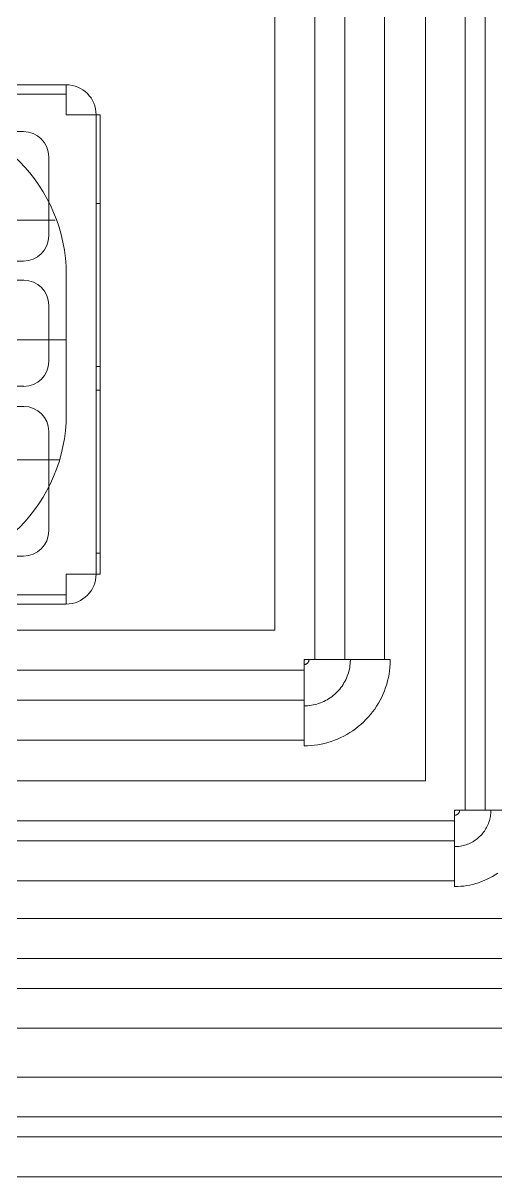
# Model space of a CAD drawing. Header units: metres. Extents: x 29 to 86.9, y -23.2 to 39.7.
# Drawn here: x 60.857 to 61.158, y -19.887 to -19.153 of the extents above; entities that cross this region are included whole.
import ezdxf

# ---------------------------------------------------------------- set-up
doc = ezdxf.new("R2010")
doc.units = ezdxf.units.M
doc.header["$LTSCALE"] = 100
doc.layers.add('M-EQPM', color=14, linetype='Continuous', lineweight=18)
doc.layers.add('P-PIPE', color=7, linetype='Continuous', lineweight=18)

# ---------------------------------------------------------------- blocks, each defined once
blk = doc.blocks.new('USA_FJM_ODU_UB2_5ROOM_Ver_1_1 _048- 4TR_-JXH48J-AJ048 - 47000 BTU_ 208-230V_ AJ048BXJ5CH_AA-2300466-NIVEL 02')
at = {"layer": 'M-EQPM', "lineweight": 9}
h = blk.add_hatch(dxfattribs=at)
h.set_pattern_fill('FP_5', color=256, style=0, pattern_type=2)
h.set_pattern_definition([(0, (0, 0), (0, 0.0762), [])])
h.paths.add_polyline_path([(0.03931, 0.14605), (-0.34925, 0.14605), (-0.37555, 0.14259), (-0.40005, 0.13244), (-0.42109, 0.11629), (-0.43724, 0.09525), (-0.44739, 0.07075), (-0.45085, 0.04445), (-0.45085, -0.04445), (-0.44739, -0.07075), (-0.43724, -0.09525), (-0.42109, -0.11629), (-0.40005, -0.13244), (-0.37555, -0.14259), (-0.34925, -0.14605), (0.34925, -0.14605), (0.37555, -0.14259), (0.40005, -0.13244), (0.42109, -0.11629), (0.43724, -0.09525), (0.44739, -0.07075), (0.45085, -0.04445), (0.45085, 0.04445), (0.44739, 0.07075), (0.43724, 0.09525), (0.42109, 0.11629), (0.40005, 0.13244), (0.37555, 0.14259), (0.34925, 0.14605)])
at = {"layer": 'M-EQPM', "color": 1, "true_color": 0xff0000}
for p, q in [((-0.45085, 0.14605), (-0.45085, 0.1651)), ((-0.45085, 0.1651), (-0.45085, 0.14605)), ((-0.45085, 0.1651), (0.45085, 0.1651)), ((0.45085, 0.1651), (-0.45085, 0.1651)), ((-0.45085, 0.1651), (0.45085, 0.1651)), ((0.45085, 0.1651), (-0.45085, 0.1651)), ((-0.39029, 0.1651), (-0.45085, 0.1651)), ((-0.45085, 0.1651), (-0.45085, 0.15918)), ((-0.45085, 0.15918), (-0.45085, 0.1651)), ((-0.45085, 0.1651), (-0.39029, 0.1651)), ((-0.45085, 0.15918), (-0.39029, 0.15918)), ((-0.39029, 0.15918), (-0.45085, 0.15918)), ((-0.47244, -0.14605), (-0.47244, 0.14605)), ((-0.47244, 0.14605), (-0.47244, -0.14605)), ((-0.47244, 0.14605), (-0.4699, 0.14605)), ((-0.47244, 0.14605), (-0.4699, 0.14605)), ((-0.4699, 0.14605), (-0.45085, 0.14605)), ((-0.45085, 0.14605), (-0.4699, 0.14605)), ((-0.4699, -0.14605), (-0.4699, 0.14605)), ((-0.4699, 0.14605), (-0.4699, -0.14605)), ((-0.4699, -0.14605), (-0.4699, 0.14605)), ((-0.4699, 0.14605), (-0.4699, -0.14605)), ((-0.4699, -0.14605), (-0.4699, 0.14605)), ((-0.4699, 0.14605), (-0.4699, -0.14605)), ((-0.4699, 0.13264), (-0.47244, 0.13264)), ((-0.4699, 0.13264), (-0.47244, 0.13264)), ((-0.4699, 0.13264), (-0.47244, 0.13264)), ((-0.4699, 0.13264), (-0.47244, 0.13264)), ((-0.4699, 0.13264), (-0.47244, 0.13264)), ((-0.4699, 0.13264), (-0.47244, 0.13264)), ((-0.4699, 0.13264), (-0.47244, 0.13264)), ((-0.47244, 0.12211), (-0.47244, 0.13264)), ((-0.47244, 0.12211), (-0.47244, 0.13264)), ((-0.47244, 0.12211), (-0.47244, 0.13264)), ((-0.47244, 0.12211), (-0.47244, 0.13264)), ((-0.47244, 0.12211), (-0.47244, 0.13264)), ((-0.47244, 0.12211), (-0.47244, 0.13264)), ((-0.47244, 0.12211), (-0.47244, 0.13264)), ((-0.47244, 0.12211), (-0.47244, 0.13264)), ((-0.47244, 0.12211), (-0.47244, 0.13264)), ((-0.47244, 0.12211), (-0.47244, 0.13264)), ((-0.47244, 0.12211), (-0.47244, 0.13264)), ((-0.47244, 0.12211), (-0.47244, 0.13264)), ((-0.47244, 0.12211), (-0.47244, 0.13264)), ((-0.47244, 0.12211), (-0.47244, 0.13264)), ((-0.4699, 0.13264), (-0.4699, 0.12211)), ((-0.4699, 0.13264), (-0.4699, 0.12211)), ((-0.4699, 0.13264), (-0.4699, 0.12211)), ((-0.4699, 0.13264), (-0.4699, 0.12211)), ((-0.4699, 0.13264), (-0.4699, 0.12211)), ((-0.4699, 0.13264), (-0.4699, 0.12211)), ((-0.4699, 0.13264), (-0.4699, 0.12211)), ((-0.4699, 0.13264), (-0.4699, 0.12211)), ((-0.4699, 0.13264), (-0.4699, 0.12211)), ((-0.4699, 0.13264), (-0.4699, 0.12211)), ((-0.4699, 0.13264), (-0.4699, 0.12211)), ((-0.4699, 0.13264), (-0.4699, 0.12211)), ((-0.4699, 0.13264), (-0.4699, 0.12211)), ((-0.4699, 0.13264), (-0.4699, 0.12211)), ((0.42241, 0.13461), (-0.42359, 0.13461)), ((-0.42359, 0.13461), (0.42241, 0.13461)), ((-0.47244, 0.12211), (-0.47244, 0.03956)), ((-0.47244, 0.03956), (-0.47244, 0.12211)), ((-0.47244, 0.12211), (-0.47244, 0.03956)), ((-0.47244, 0.03956), (-0.47244, 0.12211)), ((-0.47244, 0.12211), (-0.47244, 0.03956)), ((-0.47244, 0.03956), (-0.47244, 0.12211)), ((-0.47244, 0.12211), (-0.47244, 0.03956)), ((-0.47244, 0.03956), (-0.47244, 0.12211)), ((-0.47244, 0.12211), (-0.47244, 0.03956)), ((-0.47244, 0.03956), (-0.47244, 0.12211)), ((-0.47244, 0.12211), (-0.47244, 0.03956)), ((-0.47244, 0.03956), (-0.47244, 0.12211)), ((-0.47244, 0.12211), (-0.47244, 0.03956)), ((-0.47244, 0.03956), (-0.47244, 0.12211)), ((-0.4699, 0.12211), (-0.4699, 0.03956)), ((-0.4699, 0.03956), (-0.4699, 0.12211)), ((-0.4699, 0.12211), (-0.4699, 0.03956)), ((-0.4699, 0.03956), (-0.4699, 0.12211)), ((-0.4699, 0.12211), (-0.4699, 0.03956)), ((-0.4699, 0.03956), (-0.4699, 0.12211)), ((-0.4699, 0.12211), (-0.4699, 0.03956)), ((-0.4699, 0.03956), (-0.4699, 0.12211)), ((-0.4699, 0.12211), (-0.4699, 0.03956)), ((-0.4699, 0.03956), (-0.4699, 0.12211)), ((-0.4699, 0.12211), (-0.4699, 0.03956)), ((-0.4699, 0.03956), (-0.4699, 0.12211)), ((-0.4699, 0.12211), (-0.4699, 0.03956)), ((-0.4699, 0.03956), (-0.4699, 0.12211)), ((-0.43969, 0.11851), (-0.43969, 0.05526)), ((-0.43969, 0.05526), (-0.43969, 0.11851)), ((-0.45085, 0.04445), (-0.45085, -0.04445)), ((-0.45085, -0.04445), (-0.45085, 0.04445)), ((-0.47244, 0.02903), (-0.47244, 0.03956)), ((-0.47244, 0.02903), (-0.47244, 0.03956)), ((-0.47244, 0.02903), (-0.47244, 0.03956)), ((-0.47244, 0.02903), (-0.47244, 0.03956)), ((-0.47244, 0.02903), (-0.47244, 0.03956)), ((-0.47244, 0.02903), (-0.47244, 0.03956)), ((-0.47244, 0.02903), (-0.47244, 0.03956)), ((-0.47244, 0.02903), (-0.47244, 0.03956)), ((-0.47244, 0.02903), (-0.47244, 0.03956)), ((-0.47244, 0.02903), (-0.47244, 0.03956)), ((-0.47244, 0.02903), (-0.47244, 0.03956)), ((-0.47244, 0.02903), (-0.47244, 0.03956)), ((-0.47244, 0.02903), (-0.47244, 0.03956)), ((-0.47244, 0.02903), (-0.47244, 0.03956)), ((-0.4699, 0.03956), (-0.4699, 0.02903)), ((-0.4699, 0.03956), (-0.4699, 0.02903)), ((-0.4699, 0.03956), (-0.4699, 0.02903)), ((-0.4699, 0.03956), (-0.4699, 0.02903)), ((-0.4699, 0.03956), (-0.4699, 0.02903)), ((-0.4699, 0.03956), (-0.4699, 0.02903)), ((-0.4699, 0.03956), (-0.4699, 0.02903)), ((-0.4699, 0.03956), (-0.4699, 0.02903)), ((-0.4699, 0.03956), (-0.4699, 0.02903)), ((-0.4699, 0.03956), (-0.4699, 0.02903)), ((-0.4699, 0.03956), (-0.4699, 0.02903)), ((-0.4699, 0.03956), (-0.4699, 0.02903)), ((-0.4699, 0.03956), (-0.4699, 0.02903)), ((-0.4699, 0.03956), (-0.4699, 0.02903)), ((-0.42385, 0.03943), (0.42268, 0.03943)), ((0.42268, 0.03943), (-0.42385, 0.03943)), ((-0.47244, 0.02903), (-0.4699, 0.02903)), ((-0.47244, 0.02903), (-0.4699, 0.02903)), ((-0.47244, 0.02903), (-0.4699, 0.02903)), ((-0.47244, 0.02903), (-0.4699, 0.02903)), ((-0.47244, 0.02903), (-0.4699, 0.02903)), ((-0.47244, 0.02903), (-0.4699, 0.02903)), ((-0.47244, 0.02903), (-0.4699, 0.02903)), ((0.42268, 0.02663), (-0.42385, 0.02663)), ((-0.42385, 0.02663), (0.42268, 0.02663)), ((-0.4699, 0.01413), (-0.47244, 0.01413)), ((-0.4699, 0.01413), (-0.47244, 0.01413)), ((-0.4699, 0.01413), (-0.47244, 0.01413)), ((-0.4699, 0.01413), (-0.47244, 0.01413)), ((-0.4699, 0.01413), (-0.47244, 0.01413)), ((-0.4699, 0.01413), (-0.47244, 0.01413)), ((-0.4699, 0.01413), (-0.47244, 0.01413)), ((-0.47244, 0.0036), (-0.47244, 0.01413)), ((-0.47244, 0.0036), (-0.47244, 0.01413)), ((-0.47244, 0.0036), (-0.47244, 0.01413)), ((-0.47244, 0.0036), (-0.47244, 0.01413)), ((-0.47244, 0.0036), (-0.47244, 0.01413)), ((-0.47244, 0.0036), (-0.47244, 0.01413)), ((-0.47244, 0.0036), (-0.47244, 0.01413)), ((-0.47244, 0.0036), (-0.47244, 0.01413)), ((-0.47244, 0.0036), (-0.47244, 0.01413)), ((-0.47244, 0.0036), (-0.47244, 0.01413)), ((-0.47244, 0.0036), (-0.47244, 0.01413)), ((-0.47244, 0.0036), (-0.47244, 0.01413)), ((-0.47244, 0.0036), (-0.47244, 0.01413)), ((-0.47244, 0.0036), (-0.47244, 0.01413)), ((-0.4699, 0.01413), (-0.4699, 0.0036)), ((-0.4699, 0.01413), (-0.4699, 0.0036)), ((-0.4699, 0.01413), (-0.4699, 0.0036)), ((-0.4699, 0.01413), (-0.4699, 0.0036)), ((-0.4699, 0.01413), (-0.4699, 0.0036)), ((-0.4699, 0.01413), (-0.4699, 0.0036)), ((-0.4699, 0.01413), (-0.4699, 0.0036)), ((-0.4699, 0.01413), (-0.4699, 0.0036)), ((-0.4699, 0.01413), (-0.4699, 0.0036)), ((-0.4699, 0.01413), (-0.4699, 0.0036)), ((-0.4699, 0.01413), (-0.4699, 0.0036)), ((-0.4699, 0.01413), (-0.4699, 0.0036)), ((-0.4699, 0.01413), (-0.4699, 0.0036)), ((-0.4699, 0.01413), (-0.4699, 0.0036)), ((-0.43969, 0.0108), (-0.43969, -0.02501)), ((-0.43969, -0.02501), (-0.43969, 0.0108)), ((-0.47244, -0.07907), (-0.47244, 0.0036)), ((-0.47244, 0.0036), (-0.47244, -0.07919)), ((-0.47244, -0.07907), (-0.47244, 0.0036)), ((-0.47244, 0.0036), (-0.47244, -0.07919)), ((-0.47244, -0.07907), (-0.47244, 0.0036)), ((-0.47244, 0.0036), (-0.47244, -0.07919)), ((-0.47244, -0.07907), (-0.47244, 0.0036)), ((-0.47244, 0.0036), (-0.47244, -0.07919)), ((-0.47244, -0.07907), (-0.47244, 0.0036)), ((-0.47244, 0.0036), (-0.47244, -0.07919)), ((-0.47244, -0.07907), (-0.47244, 0.0036)), ((-0.47244, 0.0036), (-0.47244, -0.07919)), ((-0.47244, -0.07907), (-0.47244, 0.0036)), ((-0.47244, 0.0036), (-0.47244, -0.07919)), ((-0.4699, -0.07919), (-0.4699, 0.0036)), ((-0.4699, 0.0036), (-0.4699, -0.07907)), ((-0.4699, -0.07919), (-0.4699, 0.0036)), ((-0.4699, 0.0036), (-0.4699, -0.07907)), ((-0.4699, -0.07919), (-0.4699, 0.0036)), ((-0.4699, 0.0036), (-0.4699, -0.07907)), ((-0.4699, -0.07919), (-0.4699, 0.0036)), ((-0.4699, 0.0036), (-0.4699, -0.07907)), ((-0.4699, -0.07919), (-0.4699, 0.0036)), ((-0.4699, 0.0036), (-0.4699, -0.07907)), ((-0.4699, -0.07919), (-0.4699, 0.0036)), ((-0.4699, 0.0036), (-0.4699, -0.07907)), ((-0.4699, -0.07919), (-0.4699, 0.0036)), ((-0.4699, 0.0036), (-0.4699, -0.07907)), ((-0.42385, -0.04084), (0.42268, -0.04084)), ((0.42268, -0.04084), (-0.42385, -0.04084)), ((0.42129, -0.05298), (-0.42359, -0.05298)), ((-0.42359, -0.05298), (0.42129, -0.05298)), ((-0.43969, -0.06908), (-0.43969, -0.11926)), ((-0.43969, -0.11926), (-0.43969, -0.06908)), ((-0.47244, -0.0896), (-0.47244, -0.07907)), ((-0.47244, -0.0896), (-0.47244, -0.07907)), ((-0.47244, -0.0896), (-0.47244, -0.07907)), ((-0.47244, -0.0896), (-0.47244, -0.07907)), ((-0.47244, -0.0896), (-0.47244, -0.07907)), ((-0.47244, -0.0896), (-0.47244, -0.07907)), ((-0.47244, -0.0896), (-0.47244, -0.07907)), ((-0.47244, -0.0896), (-0.47244, -0.07919)), ((-0.47244, -0.0896), (-0.47244, -0.07919)), ((-0.47244, -0.0896), (-0.47244, -0.07919)), ((-0.47244, -0.0896), (-0.47244, -0.07919)), ((-0.47244, -0.0896), (-0.47244, -0.07919)), ((-0.47244, -0.0896), (-0.47244, -0.07919)), ((-0.47244, -0.0896), (-0.47244, -0.07919)), ((-0.4699, -0.07907), (-0.4699, -0.0896)), ((-0.4699, -0.07907), (-0.4699, -0.0896)), ((-0.4699, -0.07907), (-0.4699, -0.0896)), ((-0.4699, -0.07907), (-0.4699, -0.0896)), ((-0.4699, -0.07907), (-0.4699, -0.0896)), ((-0.4699, -0.07907), (-0.4699, -0.0896)), ((-0.4699, -0.07907), (-0.4699, -0.0896)), ((-0.4699, -0.07919), (-0.4699, -0.0896)), ((-0.4699, -0.07919), (-0.4699, -0.0896)), ((-0.4699, -0.07919), (-0.4699, -0.0896)), ((-0.4699, -0.07919), (-0.4699, -0.0896)), ((-0.4699, -0.07919), (-0.4699, -0.0896)), ((-0.4699, -0.07919), (-0.4699, -0.0896)), ((-0.4699, -0.07919), (-0.4699, -0.0896)), ((-0.47244, -0.0896), (-0.4699, -0.0896)), ((-0.47244, -0.0896), (-0.4699, -0.0896)), ((-0.47244, -0.0896), (-0.4699, -0.0896)), ((-0.47244, -0.0896), (-0.4699, -0.0896)), ((-0.47244, -0.0896), (-0.4699, -0.0896)), ((-0.47244, -0.0896), (-0.4699, -0.0896)), ((-0.47244, -0.0896), (-0.4699, -0.0896)), ((-0.42359, -0.13536), (0.42129, -0.13536)), ((0.42129, -0.13536), (-0.42359, -0.13536)), ((-0.4699, -0.14605), (-0.47244, -0.14605)), ((-0.47244, -0.14605), (-0.4699, -0.14605)), ((-0.45085, -0.14605), (-0.4699, -0.14605)), ((-0.4699, -0.14605), (-0.45085, -0.14605)), ((-0.45085, -0.1651), (-0.45085, -0.14605)), ((-0.45085, -0.14605), (-0.45085, -0.1651)), ((0.45085, -0.15918), (-0.45085, -0.15918)), ((-0.45085, -0.15918), (-0.45085, -0.1651)), ((-0.45085, -0.1651), (-0.45085, -0.15918)), ((-0.45085, -0.15918), (0.45085, -0.15918)), ((0.45085, -0.1651), (-0.45085, -0.1651)), ((-0.45085, -0.1651), (0.45085, -0.1651)), ((0.45085, -0.1651), (-0.45085, -0.1651)), ((-0.45085, -0.1651), (0.45085, -0.1651)), ((-0.45085, -0.1651), (0.45085, -0.1651)), ((0.45085, -0.1651), (-0.45085, -0.1651))]:
    blk.add_line(p, q, dxfattribs=at)
for centre, radius, start, end in [((-0.45085, 0.14605), 0.01905, 90, 180), ((-0.45085, 0.14605), 0.01905, 90, 180), ((-0.45085, 0.14605), 0.01905, 90, 180), ((-0.45085, 0.14605), 0.01905, 90, 180), ((-0.45085, 0.14605), 0.01905, 90, 180), ((-0.45085, 0.14605), 0.01905, 90, 180), ((-0.34925, 0.04445), 0.1016, 90, 180), ((-0.34925, 0.04445), 0.1016, 90, 180), ((-0.42359, 0.11851), 0.0161, 90, 180), ((-0.42359, 0.11851), 0.0161, 90, 180), ((-0.42385, 0.05526), 0.01584, 180, 270), ((-0.42385, 0.05526), 0.01584, 180, 270), ((-0.42385, 0.0108), 0.01584, 90, 180), ((-0.42385, 0.0108), 0.01584, 90, 180), ((-0.42385, -0.02501), 0.01584, 180, 270), ((-0.42385, -0.02501), 0.01584, 180, 270), ((-0.34925, -0.04445), 0.1016, 180, 270), ((-0.34925, -0.04445), 0.1016, 180, 270), ((-0.42359, -0.06908), 0.0161, 90, 180), ((-0.42359, -0.06908), 0.0161, 90, 180), ((-0.42359, -0.11926), 0.0161, 180, 270), ((-0.42359, -0.11926), 0.0161, 180, 270), ((-0.45085, -0.14605), 0.01905, 180, 270), ((-0.45085, -0.14605), 0.01905, 180, 270), ((-0.45085, -0.14605), 0.01905, 180, 270), ((-0.45085, -0.14605), 0.01905, 180, 270), ((-0.45085, -0.14605), 0.01905, 180, 270), ((-0.45085, -0.14605), 0.01905, 180, 270)]:
    blk.add_arc(centre, radius, start, end, dxfattribs=at)
blk = doc.blocks.new('Elbow - Welded - REFRIGERACION-V10-NIVEL 02')
at = {"layer": 'P-PIPE', "color": 1, "true_color": 0xff0000}
for p, q in [((0.01315, 0.01632), (-0.01315, 0.01632)), ((0.01315, 0.01632), (-0.01315, 0.01632)), ((-0.01632, 0.01315), (-0.01632, -0.01315)), ((-0.01632, 0.01315), (-0.01632, -0.01315))]:
    blk.add_line(p, q, dxfattribs=at)
at = {"layer": 'P-PIPE', "color": 1, "true_color": 0xff0000, "flags": 128}
for points in [[(-0.01632, -0.01315), (-0.01514, -0.01312), (-0.01397, -0.01305), (-0.01279, -0.01293), (-0.01163, -0.01277), (-0.01047, -0.01256), (-0.00932, -0.0123), (-0.00818, -0.012), (-0.00705, -0.01165), (-0.00594, -0.01126), (-0.00485, -0.01082), (-0.00377, -0.01034), (-0.00271, -0.00982), (-0.00168, -0.00925), (-0.00067, -0.00865), (0.00032, -0.008), (0.00128, -0.00731), (0.00221, -0.00659), (0.00311, -0.00583), (0.00398, -0.00504), (0.00482, -0.00421), (0.00562, -0.00335), (0.00639, -0.00245), (0.00712, -0.00153), (0.00782, -0.00058), (0.00847, 0.0004), (0.00909, 0.0014), (0.00967, 0.00243), (0.0102, 0.00348), (0.01069, 0.00455), (0.01114, 0.00564), (0.01155, 0.00675), (0.01191, 0.00787), (0.01222, 0.00901), (0.01249, 0.01016), (0.01272, 0.01131), (0.01289, 0.01248), (0.01303, 0.01365), (0.01311, 0.01483), (0.01314, 0.016), (0.01315, 0.01632)], [(-0.01315, 0.01632), (-0.01315, 0.01619), (-0.01316, 0.01607), (-0.01317, 0.01594), (-0.01319, 0.01582), (-0.01321, 0.01569), (-0.01324, 0.01557), (-0.01327, 0.01544), (-0.01331, 0.01532), (-0.01335, 0.0152), (-0.0134, 0.01509), (-0.01345, 0.01497), (-0.01351, 0.01486), (-0.01357, 0.01474), (-0.01363, 0.01463), (-0.0137, 0.01453), (-0.01377, 0.01443), (-0.01385, 0.01433), (-0.01393, 0.01423), (-0.01402, 0.01413), (-0.01411, 0.01404), (-0.0142, 0.01396), (-0.0143, 0.01387), (-0.0144, 0.0138), (-0.0145, 0.01372), (-0.01461, 0.01365), (-0.01471, 0.01358), (-0.01483, 0.01352), (-0.01494, 0.01346), (-0.01505, 0.01341), (-0.01517, 0.01336), (-0.01529, 0.01332), (-0.01541, 0.01328), (-0.01553, 0.01325), (-0.01566, 0.01322), (-0.01578, 0.01319), (-0.01591, 0.01317), (-0.01603, 0.01316), (-0.01616, 0.01315), (-0.01629, 0.01315), (-0.01632, 0.01315)]]:
    blk.add_lwpolyline(points, dxfattribs=at)
blk = doc.blocks.new('Elbow - Welded - REFRIGERACION-V15-NIVEL 02')
at = {"layer": 'P-PIPE', "color": 11, "true_color": 0xff8080}
for p, q in [((-0.01315, 0.00997), (-0.01315, -0.00997)), ((-0.01315, 0.00997), (-0.01315, -0.00997)), ((0.00997, 0.01315), (-0.00997, 0.01315)), ((0.00997, 0.01315), (-0.00997, 0.01315))]:
    blk.add_line(p, q, dxfattribs=at)
at = {"layer": 'P-PIPE', "color": 11, "true_color": 0xff8080, "flags": 128}
for points in [[(-0.01315, -0.00997), (-0.01222, -0.00995), (-0.0113, -0.0099), (-0.01038, -0.00981), (-0.00946, -0.00968), (-0.00855, -0.00951), (-0.00765, -0.00931), (-0.00676, -0.00907), (-0.00587, -0.0088), (-0.005, -0.00849), (-0.00414, -0.00815), (-0.0033, -0.00777), (-0.00247, -0.00736), (-0.00166, -0.00692), (-0.00087, -0.00644), (-0.00009, -0.00593), (0.00066, -0.0054), (0.00139, -0.00483), (0.0021, -0.00423), (0.00278, -0.00361), (0.00344, -0.00296), (0.00407, -0.00228), (0.00467, -0.00158), (0.00525, -0.00086), (0.00579, -0.00011), (0.00631, 0.00066), (0.00679, 0.00144), (0.00724, 0.00225), (0.00766, 0.00307), (0.00805, 0.00391), (0.0084, 0.00477), (0.00872, 0.00564), (0.009, 0.00652), (0.00925, 0.00741), (0.00946, 0.00831), (0.00964, 0.00922), (0.00977, 0.01013), (0.00988, 0.01105), (0.00994, 0.01197), (0.00997, 0.0129), (0.00997, 0.01315)], [(-0.00997, 0.01315), (-0.00997, 0.01302), (-0.00998, 0.01289), (-0.00999, 0.01277), (-0.01001, 0.01264), (-0.01003, 0.01252), (-0.01006, 0.01239), (-0.0101, 0.01227), (-0.01013, 0.01215), (-0.01018, 0.01203), (-0.01022, 0.01191), (-0.01027, 0.01179), (-0.01033, 0.01168), (-0.01039, 0.01157), (-0.01046, 0.01146), (-0.01053, 0.01135), (-0.0106, 0.01125), (-0.01068, 0.01115), (-0.01076, 0.01105), (-0.01085, 0.01096), (-0.01093, 0.01087), (-0.01103, 0.01078), (-0.01112, 0.0107), (-0.01122, 0.01062), (-0.01133, 0.01055), (-0.01143, 0.01047), (-0.01154, 0.01041), (-0.01165, 0.01035), (-0.01176, 0.01029), (-0.01188, 0.01024), (-0.012, 0.01019), (-0.01212, 0.01014), (-0.01224, 0.0101), (-0.01236, 0.01007), (-0.01248, 0.01004), (-0.01261, 0.01002), (-0.01273, 0.01), (-0.01286, 0.00998), (-0.01299, 0.00998), (-0.01311, 0.00997), (-0.01315, 0.00997)]]:
    blk.add_lwpolyline(points, dxfattribs=at)

msp = doc.modelspace()

# ---------------------------------------------------------------- linework, layer by layer
at = {"layer": 'P-PIPE', "color": 1, "true_color": 0xff0000}
for p, q in [((61.01769, -17.40921), (61.01769, -19.5394)), ((61.04309, -17.40921), (61.04309, -19.558)), ((61.06214, -19.558), (61.06214, -17.40921)), ((61.08754, -19.558), (61.08754, -17.42782)), ((61.01769, -19.5394), (59.91232, -19.5394)), ((61.09116, -19.558), (61.03629, -19.558)), ((61.03629, -19.558), (61.03629, -19.61287)), ((61.03629, -19.5648), (59.91232, -19.5648)), ((59.91232, -19.58385), (61.03629, -19.58385)), ((59.91232, -19.60925), (61.03629, -19.60925)), ((61.20094, -19.72265), (59.91269, -19.72265)), ((61.21955, -19.74805), (59.91269, -19.74805)), ((59.91269, -19.7671), (61.21955, -19.7671)), ((59.91269, -19.7925), (61.21955, -19.7925))]:
    msp.add_line(p, q, dxfattribs=at)
at = {"layer": 'P-PIPE', "color": 11, "true_color": 0xff8080}
for p, q in [((61.11352, -17.48377), (61.11352, -19.63523)), ((61.13892, -17.48377), (61.13892, -19.65384)), ((61.15162, -19.65384), (61.15162, -17.48377)), ((61.11352, -19.63523), (59.94857, -19.63523)), ((61.18065, -19.65384), (61.13213, -19.65384)), ((61.13213, -19.65384), (61.13213, -19.70235)), ((61.13213, -19.66063), (59.94857, -19.66063)), ((59.94857, -19.67333), (61.13213, -19.67333)), ((59.94857, -19.69873), (61.13213, -19.69873)), ((61.30177, -19.82348), (59.94857, -19.82348)), ((61.32038, -19.84888), (59.94857, -19.84888)), ((59.94857, -19.86158), (61.32038, -19.86158)), ((59.94857, -19.88698), (61.32038, -19.88698))]:
    msp.add_line(p, q, dxfattribs=at)
at = {"layer": 'P-PIPE', "color": 1, "true_color": 0xff0000, "flags": 128}
msp.add_lwpolyline([(61.03629, -19.61287), (61.03848, -19.61282), (61.04068, -19.61269), (61.04286, -19.61247), (61.04503, -19.61217), (61.04719, -19.61177), (61.04933, -19.6113), (61.05145, -19.61073), (61.05355, -19.61008), (61.05562, -19.60935), (61.05766, -19.60854), (61.05966, -19.60764), (61.06163, -19.60667), (61.06355, -19.60562), (61.06544, -19.60449), (61.06727, -19.60328), (61.06906, -19.60201), (61.07079, -19.60066), (61.07247, -19.59925), (61.07409, -19.59777), (61.07565, -19.59623), (61.07715, -19.59462), (61.07858, -19.59296), (61.07994, -19.59124), (61.08124, -19.58947), (61.08246, -19.58765), (61.08361, -19.58578), (61.08468, -19.58386), (61.08568, -19.5819), (61.08659, -19.57991), (61.08743, -19.57788), (61.08818, -19.57582), (61.08886, -19.57373), (61.08944, -19.57162), (61.08994, -19.56948), (61.09036, -19.56733), (61.09069, -19.56516), (61.09093, -19.56297), (61.09109, -19.56079), (61.09116, -19.55859), (61.09116, -19.558)], dxfattribs=at)
at = {"layer": 'P-PIPE', "color": 11, "true_color": 0xff8080, "flags": 128}
msp.add_lwpolyline([(61.13213, -19.70235), (61.13407, -19.70232), (61.136, -19.7022), (61.13794, -19.70201), (61.13986, -19.70173), (61.14177, -19.70139), (61.14366, -19.70096), (61.14554, -19.70046), (61.14739, -19.69989), (61.14922, -19.69924), (61.15102, -19.69852), (61.15279, -19.69773), (61.15453, -19.69687), (61.15624, -19.69594), (61.1579, -19.69494), (61.15952, -19.69388)], dxfattribs=at)
at = {"layer": 'P-PIPE', "color": 1, "true_color": 0xff0000}
msp.add_arc((61.03629, -19.558), 0.00035, 270, 0, dxfattribs=at)
msp.add_arc((61.03629, -19.558), 0.00035, 270, 0, dxfattribs=at)
at = {"layer": 'P-PIPE', "color": 11, "true_color": 0xff8080}
msp.add_arc((61.13213, -19.65384), 0.000329, 270, 0, dxfattribs=at)
msp.add_arc((61.13213, -19.65384), 0.000329, 270, 0, dxfattribs=at)

# ---------------------------------------------------------------- block references
at = {"layer": 'M-EQPM', "color": 1, "true_color": 0xff0000, "rotation": 180}
msp.add_blockref('USA_FJM_ODU_UB2_5ROOM_Ver_1_1 _048- 4TR_-JXH48J-AJ048 - 47000 BTU_ 208-230V_ AJ048BXJ5CH_AA-2300466-NIVEL 02', (60.43403, -19.35766), dxfattribs=at)
at = {"layer": 'P-PIPE', "color": 1, "true_color": 0xff0000}
msp.add_blockref('Elbow - Welded - REFRIGERACION-V10-NIVEL 02', (61.05261, -19.57432), dxfattribs=at)
at = {"layer": 'P-PIPE', "color": 11, "true_color": 0xff8080}
msp.add_blockref('Elbow - Welded - REFRIGERACION-V15-NIVEL 02', (61.14527, -19.66698), dxfattribs=at)

doc.saveas('drawing.dxf')
